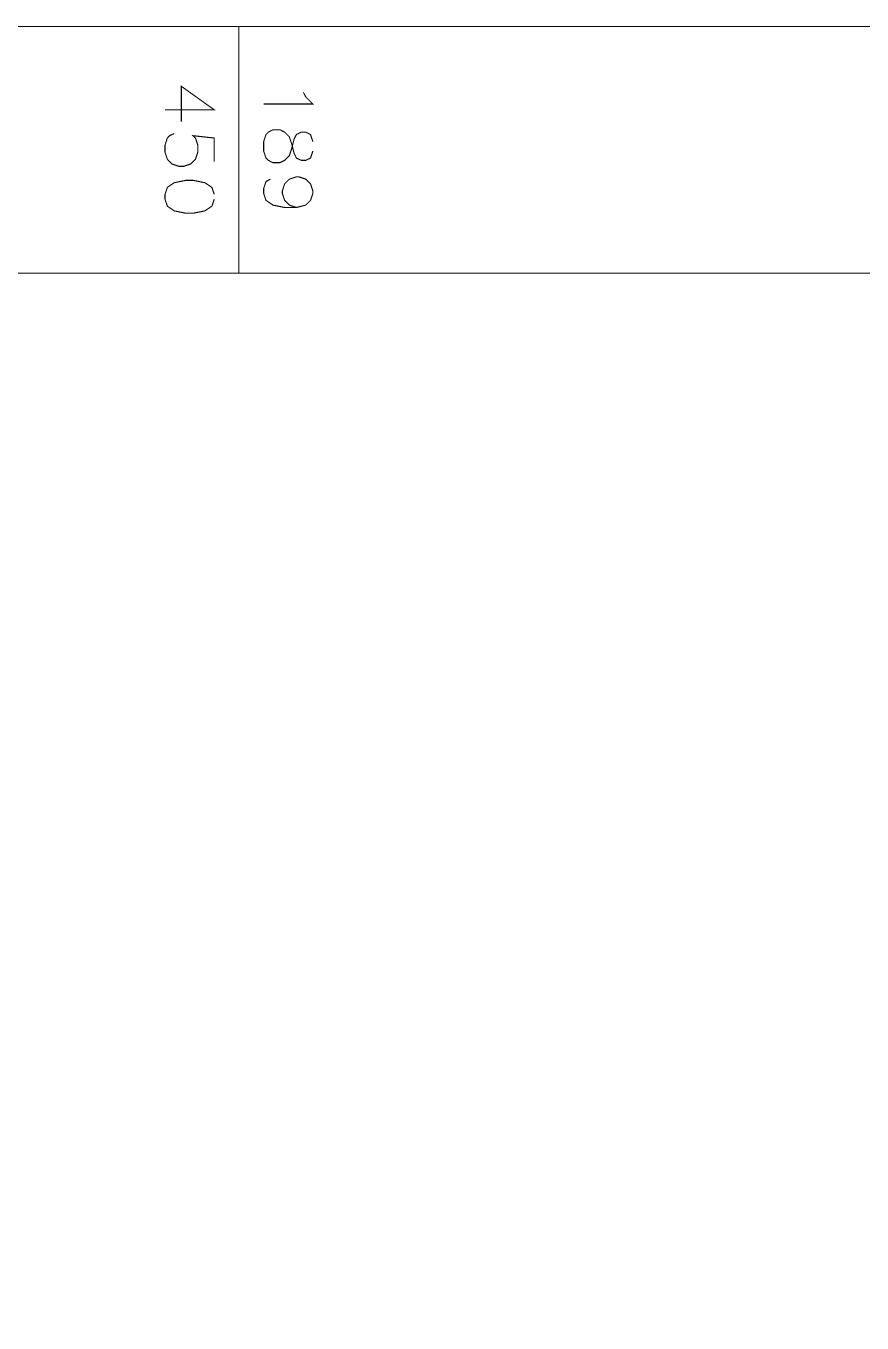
# Model space of a CAD drawing. Extents: x 489 to 720, y 1028 to 1176.
# Drawn here: x 640.45 to 648.93, y 1162.63 to 1175.79 of the extents above; entities that cross this region are included whole.
import ezdxf

# ---------------------------------------------------------------- set-up
doc = ezdxf.new("R2010")
doc.units = 0
doc.header["$MEASUREMENT"] = 0
doc.layers.add('1202', color=7, linetype='Continuous')
doc.layers.add('M1280', color=7, linetype='Continuous')

msp = doc.modelspace()

# ---------------------------------------------------------------- linework, layer by layer
at = {"layer": '1202', "color": 7, "linetype": 'Continuous', "ltscale": 0.045455, "const_width": 0.0112}
for points in [[(585.132, 1102.952), (658.965, 1102.952), (658.965, 1175.784), (585.132, 1175.784)], [(642.608, 1175.784), (642.608, 1173.281)], [(641.858, 1174.938), (642.358, 1174.938), (642.024, 1175.177), (642.024, 1174.819)], [(643.263, 1175.116), (643.287, 1175.069), (643.359, 1174.997), (642.859, 1174.997)], [(642.358, 1174.413), (642.358, 1174.652), (642.143, 1174.676), (642.167, 1174.652), (642.191, 1174.58), (642.191, 1174.509), (642.167, 1174.437), (642.119, 1174.389), (642.047, 1174.365), (642, 1174.365), (641.928, 1174.389), (641.882, 1174.437), (641.858, 1174.509), (641.858, 1174.58), (641.882, 1174.652), (641.905, 1174.676), (641.952, 1174.699)], [(643.359, 1174.616), (643.335, 1174.688), (643.287, 1174.712), (643.24, 1174.712), (643.192, 1174.688), (643.168, 1174.64), (643.144, 1174.545), (643.12, 1174.473), (643.072, 1174.426), (643.025, 1174.402), (642.953, 1174.402), (642.907, 1174.426), (642.883, 1174.449), (642.859, 1174.521), (642.859, 1174.616), (642.883, 1174.688), (642.907, 1174.712), (642.953, 1174.736), (643.025, 1174.736), (643.072, 1174.712), (643.12, 1174.664), (643.144, 1174.593), (643.168, 1174.497), (643.192, 1174.449), (643.24, 1174.426), (643.287, 1174.426), (643.335, 1174.449), (643.359, 1174.521)], [(643.192, 1173.948), (643.12, 1173.972), (643.072, 1174.02), (643.049, 1174.091), (643.049, 1174.115), (643.072, 1174.187), (643.12, 1174.235), (643.192, 1174.259), (643.216, 1174.259), (643.287, 1174.235), (643.335, 1174.187), (643.359, 1174.115), (643.359, 1174.091), (643.335, 1174.02), (643.287, 1173.972), (643.192, 1173.948), (643.072, 1173.948), (642.953, 1173.972), (642.883, 1174.02), (642.859, 1174.091), (642.859, 1174.139), (642.883, 1174.211), (642.929, 1174.235)], [(642.358, 1174.08), (642.334, 1174.152), (642.262, 1174.199), (642.143, 1174.223), (642.071, 1174.223), (641.952, 1174.199), (641.882, 1174.152), (641.858, 1174.08), (641.858, 1174.032), (641.882, 1173.961), (641.952, 1173.913), (642.071, 1173.889), (642.143, 1173.889), (642.262, 1173.913), (642.334, 1173.961), (642.358, 1174.032)], [(587.634, 1105.454), (656.462, 1105.454), (656.462, 1173.281), (587.634, 1173.281)]]:
    msp.add_lwpolyline(points, dxfattribs=at)
at = {"layer": 'M1280', "color": 7, "linetype": 'Continuous', "ltscale": 0.045455, "const_width": 0.0112}
msp.add_lwpolyline([(587.634, 1105.454), (656.462, 1105.454), (656.462, 1173.281), (587.634, 1173.281)], dxfattribs=at)

doc.saveas('drawing.dxf')
